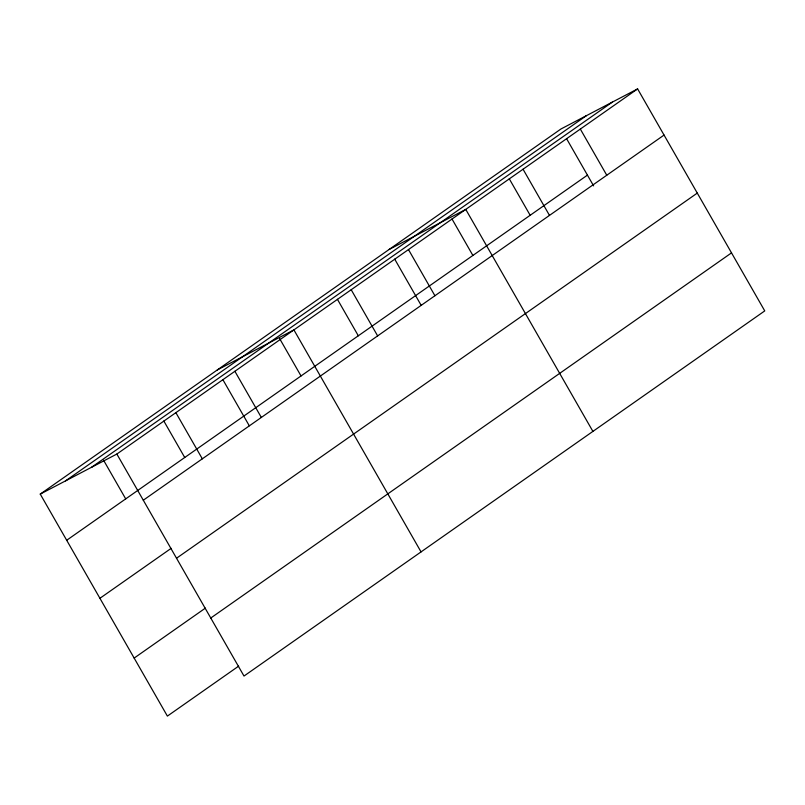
<?xml version="1.0" encoding="UTF-8"?>
<svg xmlns="http://www.w3.org/2000/svg" width="805" height="805" viewBox="0 0 805 805"><rect width="100%" height="100%" fill="white"/><g stroke="black" fill="none" stroke-linecap="round" stroke-linejoin="round"><path stroke-width="1.21" d="M238.622 666.158L167.39 716.098L40.25 494.099L561.005 128.951L637.61 88.902L764.75 310.901L243.996 676.049L116.856 454.05L637.61 88.902M65.527 480.887L586.292 115.739M91.579 467.272L612.333 102.114M66.694 540.266L587.449 175.118M143.29 500.217L664.055 135.069M99.921 598.296L171.153 548.346M176.526 558.237L697.281 193.089M134.163 658.077L205.386 608.127M210.759 618.029L731.524 252.871M389.157 249.449L465.763 209.401L592.903 431.4M217.31 369.948L293.916 329.899L421.045 551.898M40.25 494.099L116.856 454.05M580.325 129.062L606.769 175.228M566.539 138.611L593.597 185.864M523.049 169.231L549.483 215.398M509.263 178.78L530.163 215.287M451.977 218.95L472.877 255.447M408.477 249.57L434.921 295.737M394.692 259.109L421.136 305.286M351.191 289.73L377.636 335.896M337.406 299.279L358.316 335.786M279.506 338.372L301.03 375.955M234.889 371.286L261.333 417.453M222.844 379.618L249.288 425.785M175.872 412.663L202.317 458.83M163.818 420.995L184.727 457.502M103.573 460.239L125.711 498.889"/></g></svg>
